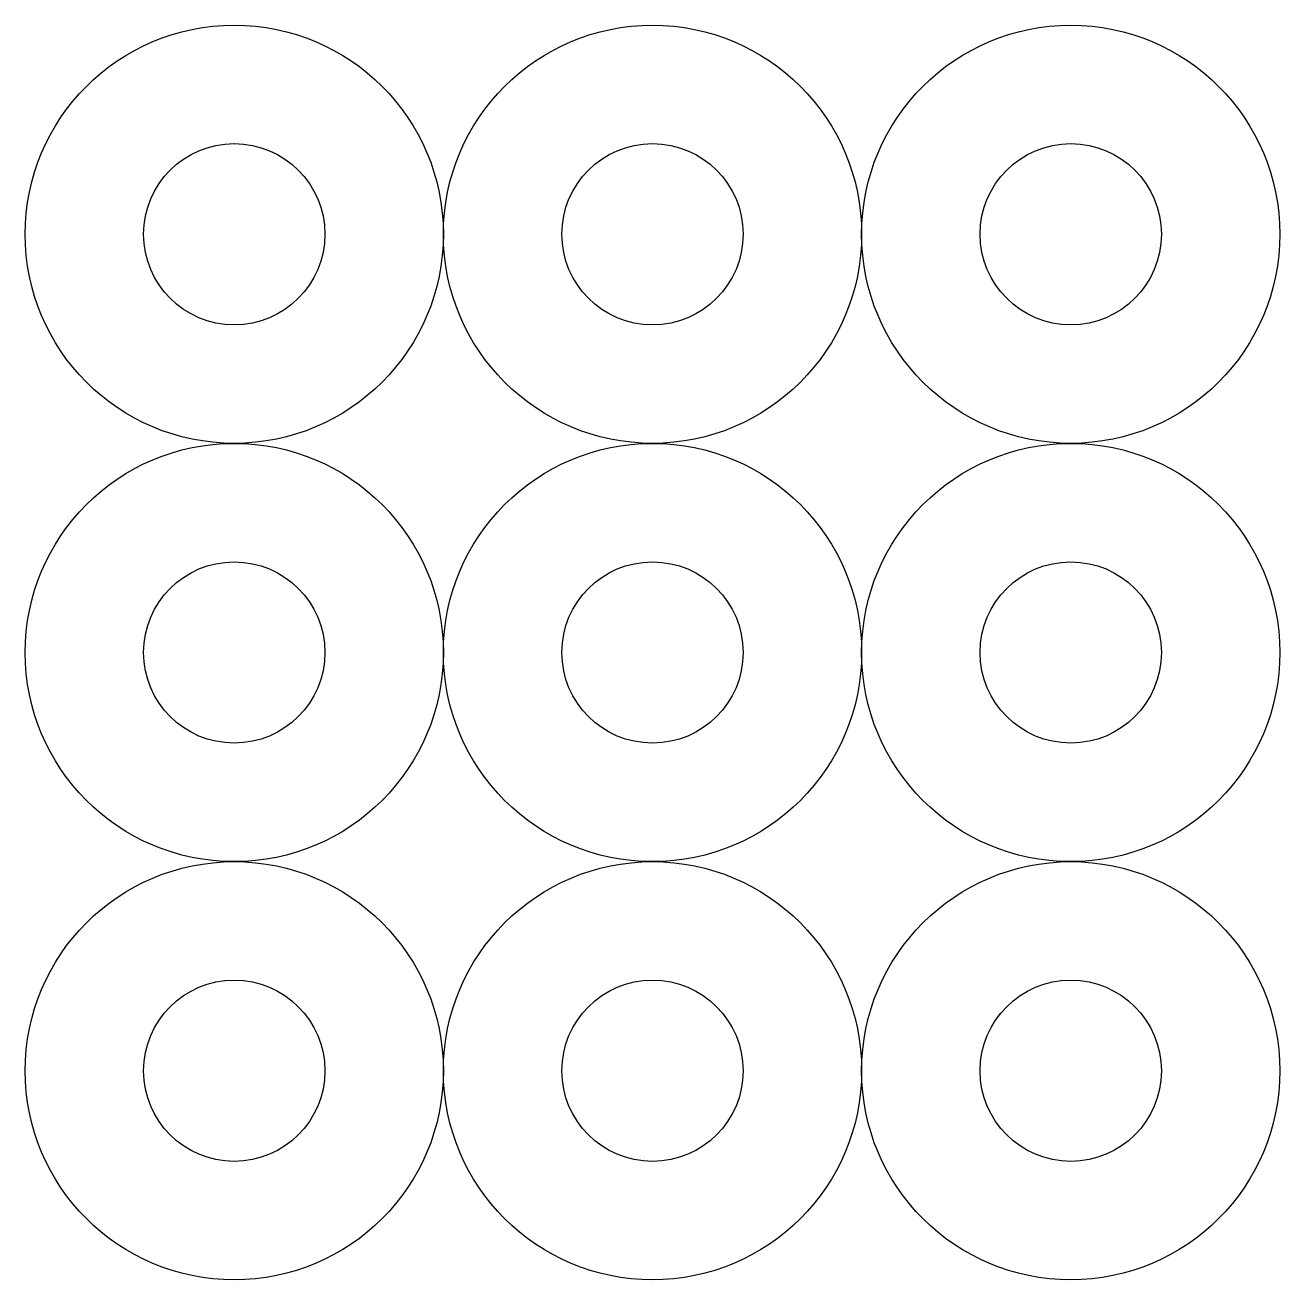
# Model space of a CAD drawing. Extents: x -3 to 15, y -3 to 15.
import ezdxf

# ---------------------------------------------------------------- set-up
doc = ezdxf.new("R2010")
doc.units = 0
doc.layers.add('CENTER', color=7, linetype='CONTINUOUS')

msp = doc.modelspace()

# ---------------------------------------------------------------- linework, layer by layer
at = {"layer": 'CENTER'}
for centre, radius in [((0, 12), 3), ((6, 12), 3), ((12, 12), 3), ((0, 12), 1.3), ((6, 12), 1.3), ((12, 12), 1.3), ((0, 6), 3), ((6, 6), 3), ((12, 6), 3), ((0, 6), 1.3), ((6, 6), 1.3), ((12, 6), 1.3), ((0, 0), 3), ((6, 0), 3), ((12, 0), 3), ((0, 0), 1.3), ((6, 0), 1.3), ((12, 0), 1.3)]:
    msp.add_circle(centre, radius, dxfattribs=at)

doc.saveas('drawing.dxf')
